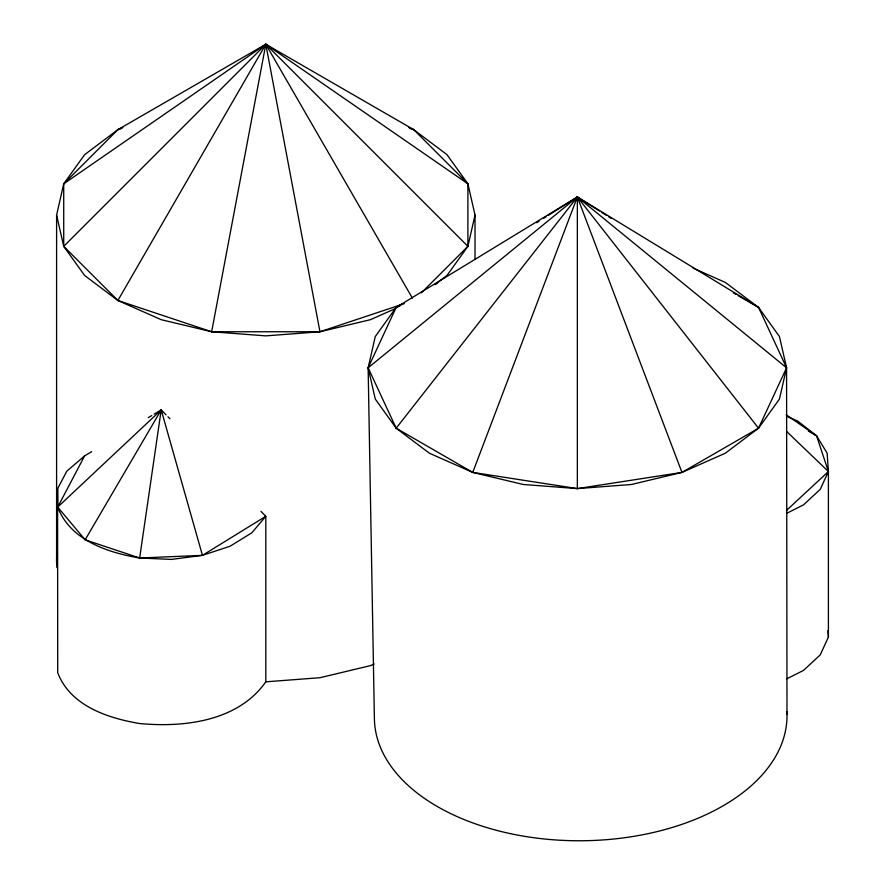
<?xml version="1.0" encoding="UTF-8"?>
<svg xmlns="http://www.w3.org/2000/svg" width="885" height="885" viewBox="0 0 885 885"><rect width="100%" height="100%" fill="white"/><g stroke="black" fill="none" stroke-linecap="round" stroke-linejoin="round"><path stroke-width="1.33" d="M91.697 451.649L84.628 455.897L66.84 471.141L57.591 488.73L57.702 507.105C70.269 540.27 107.627 552.594 139.664 558.004L161.203 409.899L166.048 414.822M437.234 283.266L434.867 284.594L446.991 275.467L467.899 246.34L467.899 183.814L265.81 44.25L117.871 129.664L84.628 154.676L63.72 183.814L56.596 215.077L63.72 246.34L84.628 275.467L117.871 300.491L161.203 319.684L211.659 331.753L265.81 44.25L413.749 129.664L446.991 154.676L467.899 183.814L475.024 215.077L475.024 259.183M421.382 292.858L467.899 246.34L475.024 215.077M599.444 210.962L577.352 196.979L396.17 307.405L375.273 336.543L368.138 367.806L375.273 399.069L396.17 428.196L429.413 453.22L472.745 472.413L577.352 196.979L758.545 307.405L779.442 336.543L786.577 367.806L786.997 714.56M787.904 416.879L797.662 421.039L816.578 435.829L827.132 453.164L828.404 471.528L828.404 637.067L820.273 654.834L803.458 670.443L786.643 678.883M402.841 303.555L396.17 307.405L368.138 367.806L374.399 718.697A206.316 124.132 -0.4 0 0 584.985 840.717A206.316 124.132 -0.4 0 0 786.909 711.872M472.745 472.413L577.352 488.597L681.959 472.413L758.545 428.196L779.442 399.069L786.577 367.806L577.352 196.979L368.138 367.806L396.17 428.196L472.745 472.413L523.212 484.482L577.352 488.597L631.503 484.482L681.959 472.413L725.291 453.22L758.545 428.196L786.577 367.806L758.545 307.405L725.291 282.392L693.11 268.133M260.964 511.364L265.81 516.298L251.838 532.803L230.078 546.222L202.455 555.36L171.402 559.409L139.664 558.004L85.137 539.828L57.702 507.105L84.628 455.897M395.661 308.5L370.417 319.684L319.961 331.753L265.81 335.869L211.659 331.753L117.871 300.491L265.81 44.25L467.899 246.34M85.137 539.828L161.203 409.899L202.455 555.36L139.664 558.004M396.17 428.196L577.352 196.979L758.545 428.196M202.455 555.36L265.81 516.298L265.81 681.826C238.12 721.264 184.202 727.736 139.664 723.532C107.627 718.133 70.269 705.799 57.702 672.644L57.591 488.73M117.871 300.491L63.72 246.34L63.72 183.814L117.871 129.664L122.827 127.473M63.72 246.34L265.81 44.25L412.366 298.09M57.702 507.105L161.203 409.899L154.134 414.147M786.433 510.479L828.404 471.528L816.578 435.829L786.145 414.755M63.72 183.814L265.81 44.25L319.961 331.753L404.29 303.644M536.675 222.732L538.998 221.261M543.644 218.318L545.979 216.847M548.302 215.376L577.352 196.979L681.959 472.413M148.237 417.676L151.777 415.563M786.643 513.355L803.458 504.904L820.273 489.294L828.404 471.528L786.765 431.581M374.156 663.982L370.417 665.642L319.961 677.711L265.81 681.826M396.17 307.405L400.009 305.911M117.871 129.664L121.776 128.358M211.659 331.753L319.961 331.753M409.844 128.358L413.749 129.664L467.899 183.814M408.793 127.473L413.749 129.664M733.411 292.902L735.811 294.285M738.201 295.667L758.545 307.405M808.37 431.084L816.578 435.829M601.767 212.433L606.413 215.376M608.736 216.847L611.059 218.318M167.984 416.791L169.92 418.76M827.951 630.507L828.404 637.067M577.352 196.979L577.352 488.597M56.596 215.077L56.596 561.035M56.905 567.584A209.214 120.791 0 0 1 56.64 558.424"/></g></svg>
